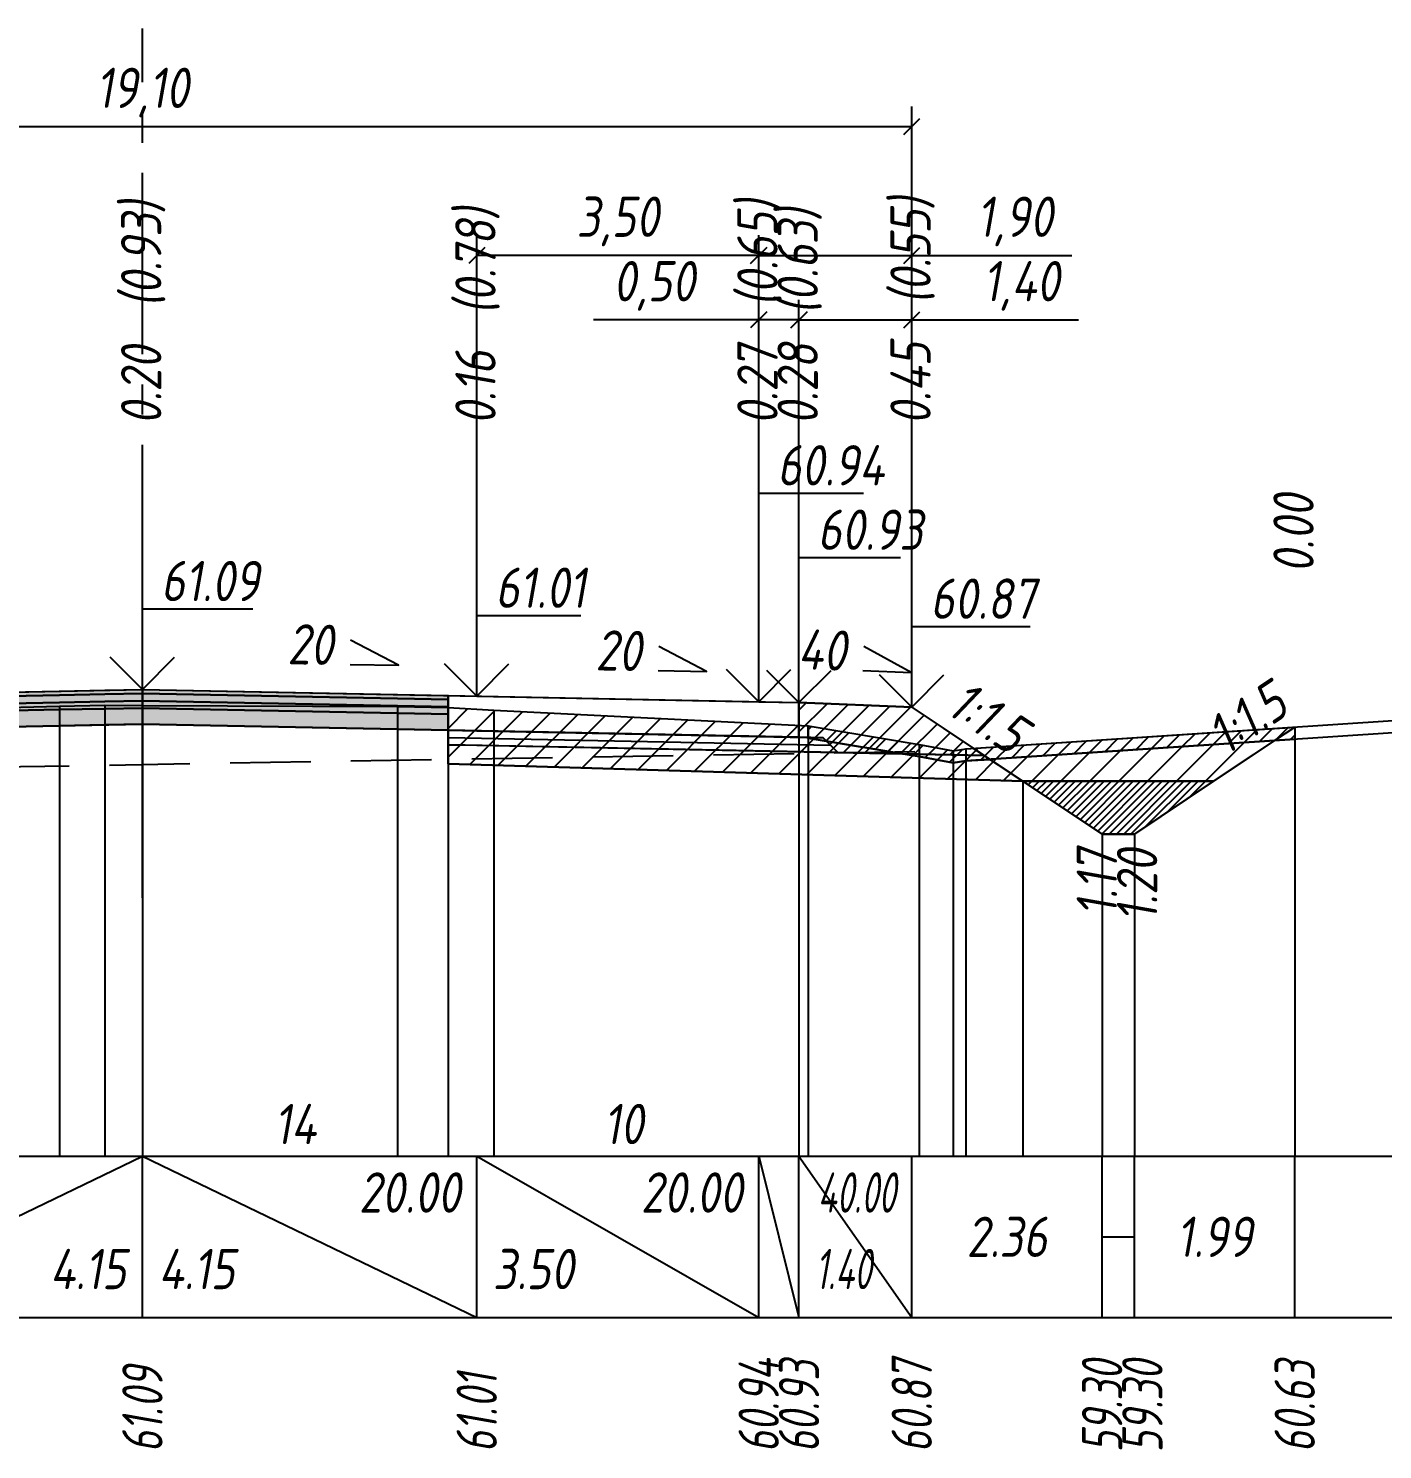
# Model space of a CAD drawing. Extents: x -717 to 1451, y -133302 to 233.
# Drawn here: x 152.4 to 236.4, y -54317.2 to -54229 of the extents above; entities that cross this region are included whole.
import ezdxf
from ezdxf.enums import TextEntityAlignment as Align

# ---------------------------------------------------------------- set-up
doc = ezdxf.new("R2010")
doc.units = 0
doc.linetypes.add('осевая2', pattern=[1.125, 0.75, -0.125, 0.125, -0.125])
doc.linetypes.add('штриховая', pattern=[0.75, 0.5, -0.25])
for name, color, linetype in [('Интерполированный поперечник', 2, 'Continuous'), ('Код_514', 1, 'Continuous'), ('Контур_0', 7, 'Continuous'), ('Контур_2521', 7, 'Continuous'), ('Контур_2564', 7, 'Continuous'), ('Контур_2660', 7, 'Continuous'), ('Контур_2665', 7, 'Continuous'), ('Контур_400', 7, 'Continuous'), ('Контур_508', 7, 'Continuous'), ('Контур_512', 7, 'Continuous'), ('Контур_513', 7, 'Continuous'), ('Контур_818', 7, 'Continuous'), ('Красный поперечник', 1, 'Continuous'), ('Объём_2501', 7, 'Continuous'), ('Объём_2564', 7, 'Continuous'), ('Объём_2650', 7, 'Continuous'), ('Объём_2660', 7, 'Continuous'), ('Объём_2661', 7, 'Continuous'), ('Объём_2662', 7, 'Continuous'), ('Объём_2663', 7, 'Continuous'), ('Объём_2664', 7, 'Continuous'), ('Объём_2665', 7, 'Continuous'), ('Объём_2666', 7, 'Continuous'), ('Объём_2667', 7, 'Continuous'), ('Объём_2668', 7, 'Continuous'), ('Объём_2669', 7, 'Continuous'), ('Объём_2675', 7, 'Continuous'), ('Объём_2753', 7, 'Continuous'), ('Ось', 1, 'осевая2'), ('Откосы', 7, 'Continuous'), ('Отметки покрытия', 7, 'Continuous'), ('Рабочие отметки', 7, 'Continuous'), ('Рабочие отметки доп.', 7, 'Continuous'), ('Слои выравнивания', 7, 'Continuous'), ('Таблица', 7, 'Continuous'), ('Уклоны проезжей части', 7, 'Continuous'), ('Черный поперечник', 3, 'Continuous')]:
    doc.layers.add(name, color=color, linetype=linetype)
for name, color, linetype, true_color in [('Контур_2540', 2, 'Continuous', 0xffff00), ('Контур_2560', 2, 'Continuous', 0xffff00), ('Контур_2561', 7, 'Continuous', 0xff8040), ('Контур_2562', 3, 'Continuous', 0x00ff00), ('Контур_2563', 7, 'Continuous', 0xff8000), ('Контур_2570', 7, 'Continuous', 0x80ff00), ('Контур_2725', 7, 'Continuous', 0x323232), ('Контур_2736', 4, 'Continuous', 0x00ffff), ('Контур_2737', 4, 'Continuous', 0x00ffff), ('Контур_2738', 4, 'Continuous', 0x00ffff), ('Контур_2739', 4, 'Continuous', 0x00ffff), ('Контур_2741', 4, 'Continuous', 0x00ffff), ('Контур_2742', 4, 'Continuous', 0x00ffff), ('Контур_2743', 4, 'Continuous', 0x00ffff), ('Контур_2744', 7, 'Continuous', 0xa4ffff), ('Контур_2745', 7, 'Continuous', 0xa4ffff), ('Контур_2747', 4, 'Continuous', 0x00ffff), ('Контур_2748', 4, 'Continuous', 0x00ffff), ('Контур_2749', 4, 'Continuous', 0x00ffff), ('Контур_2750', 4, 'Continuous', 0x00ffff), ('Контур_2751', 4, 'Continuous', 0x00ffff), ('Контур_2752', 4, 'Continuous', 0x00ffff), ('Контур_2760', 7, 'Continuous', 0x323232), ('Контур_2761', 7, 'Continuous', 0x323232), ('Контур_2762', 7, 'Continuous', 0x323232), ('Контур_2763', 7, 'Continuous', 0x323232), ('Контур_402', 7, 'Continuous', 0xff6464), ('Контур_703', 4, 'Continuous', 0x00ffff), ('Контур_705', 4, 'Continuous', 0x00ffff), ('Контур_707', 4, 'Continuous', 0x00ffff), ('Контур_720', 131, 'Continuous', 0xaaffff), ('Объём_2500', 7, 'Continuous', 0xc0c0c0), ('Объём_2520', 7, 'Continuous', 0x80ffff), ('Объём_2540', 2, 'Continuous', 0xffff00), ('Объём_2560', 2, 'Continuous', 0xffff00), ('Объём_2561', 7, 'Continuous', 0xff8040), ('Объём_2562', 3, 'Continuous', 0x00ff00), ('Объём_2563', 7, 'Continuous', 0xff8000), ('Объём_2570', 7, 'Continuous', 0x80ff00), ('Объём_2600', 7, 'Continuous', 0x808000), ('Объём_2620', 2, 'Continuous', 0xffff00), ('Объём_2746', 2, 'Continuous', 0xffff00)]:
    doc.layers.add(name, color=color, linetype=linetype, true_color=true_color)
doc.styles.get("Standard").update_dxf_attribs({"font": 'txt', "height": 2.5})
doc.styles.add('М', font='romand.shx', dxfattribs={"width": 0.8, "oblique": 10, "height": 2.5})
doc.dimstyles.new('ISO-25', dxfattribs={"dimtxt": 2.5, "dimasz": 2.5, "dimexe": 1.25, "dimexo": 0.625, "dimtad": 1, "dimtxsty": 'Standard', "dimcen": 2.5, "dimadec": 0, "dimazin": 0, "dimtfac": 1, "dimtmove": 0, "dimatfit": 3, "dimfxl": 1, "dimarcsym": 0})

# ---------------------------------------------------------------- blocks, each defined once
blk = doc.blocks.new('_Oblique')
at = {"color": 0, "linetype": 'ByBlock', "lineweight": -2}
blk.add_line((-0.5, -0.5), (0.5, 0.5), dxfattribs=at)
blk = doc.blocks.new('*D1298')
at = {"color": 0, "lineweight": -2, "transparency": 16777216}
for p, q in [((200.224, -54270.282), (200.224, -54245.842)), ((207.224, -54270.562), (207.224, -54245.842)), ((200.224, -54247.092), (207.224, -54247.092)), ((207.224, -54247.092), (217.565, -54247.092))]:
    blk.add_line(p, q, dxfattribs=at)
at = {"layer": 'Defpoints', "color": 0, "transparency": 16777216}
for p in [(207.224, -54247.092), (200.224, -54270.907), (207.224, -54271.187)]:
    blk.add_point(p, dxfattribs=at)
at = {"color": 0, "lineweight": -2, "transparency": 16777216, "rotation": 180}
blk.add_blockref('_Oblique', (200.224, -54247.092), dxfattribs=at)
at = {"color": 0, "lineweight": -2, "transparency": 16777216}
blk.add_blockref('_Oblique', (207.224, -54247.092), dxfattribs=at)
at = {"color": 0, "transparency": 16777216, "insert": (214.025, -54244.979), "char_height": 2.5, "width": 8.75, "attachment_point": 5, "style": 'М'}
blk.add_mtext('1,40', dxfattribs=at)
blk = doc.blocks.new('*D1300')
at = {"color": 0, "lineweight": -2, "transparency": 16777216}
for p, q in [((197.724, -54270.232), (197.724, -54245.842)), ((200.224, -54270.282), (200.224, -54245.842)), ((197.724, -54247.092), (187.473, -54247.092)), ((200.224, -54247.092), (197.724, -54247.092))]:
    blk.add_line(p, q, dxfattribs=at)
at = {"layer": 'Defpoints', "color": 0, "transparency": 16777216}
for p in [(200.224, -54247.092), (197.724, -54270.857), (200.224, -54270.907)]:
    blk.add_point(p, dxfattribs=at)
at = {"color": 0, "lineweight": -2, "transparency": 16777216, "rotation": 180}
blk.add_blockref('_Oblique', (197.724, -54247.092), dxfattribs=at)
at = {"color": 0, "lineweight": -2, "transparency": 16777216}
blk.add_blockref('_Oblique', (200.224, -54247.092), dxfattribs=at)
at = {"color": 0, "transparency": 16777216, "insert": (191.234, -54244.979), "char_height": 2.5, "width": 9.16667, "attachment_point": 5, "style": 'М'}
blk.add_mtext('0,50', dxfattribs=at)
blk = doc.blocks.new('*D1302')
at = {"color": 0, "lineweight": -2, "transparency": 16777216}
for p, q in [((180.224, -54269.882), (180.224, -54241.842)), ((197.724, -54270.232), (197.724, -54241.842)), ((197.724, -54243.092), (180.224, -54243.092))]:
    blk.add_line(p, q, dxfattribs=at)
at = {"layer": 'Defpoints', "color": 0, "transparency": 16777216}
for p in [(180.224, -54243.092), (180.224, -54270.507), (197.724, -54270.857)]:
    blk.add_point(p, dxfattribs=at)
at = {"color": 0, "lineweight": -2, "transparency": 16777216, "rotation": 180}
blk.add_blockref('_Oblique', (180.224, -54243.092), dxfattribs=at)
at = {"color": 0, "lineweight": -2, "transparency": 16777216}
blk.add_blockref('_Oblique', (197.724, -54243.092), dxfattribs=at)
at = {"color": 0, "transparency": 16777216, "insert": (188.974, -54240.979), "char_height": 2.5, "width": 9.58333, "attachment_point": 5, "style": 'М'}
blk.add_mtext('3,50', dxfattribs=at)
blk = doc.blocks.new('*D1303')
at = {"color": 0, "lineweight": -2, "transparency": 16777216}
for p, q in [((197.724, -54270.232), (197.724, -54241.842)), ((207.224, -54270.562), (207.224, -54241.842)), ((197.724, -54243.092), (207.224, -54243.092)), ((207.224, -54243.092), (217.166, -54243.092))]:
    blk.add_line(p, q, dxfattribs=at)
at = {"layer": 'Defpoints', "color": 0, "transparency": 16777216}
for p in [(197.724, -54243.092), (197.724, -54270.857), (207.224, -54271.187)]:
    blk.add_point(p, dxfattribs=at)
at = {"color": 0, "lineweight": -2, "transparency": 16777216, "rotation": 180}
blk.add_blockref('_Oblique', (197.724, -54243.092), dxfattribs=at)
at = {"color": 0, "lineweight": -2, "transparency": 16777216}
blk.add_blockref('_Oblique', (207.224, -54243.092), dxfattribs=at)
at = {"color": 0, "transparency": 16777216, "insert": (213.626, -54240.979), "char_height": 2.5, "width": 8.75, "attachment_point": 5, "style": 'М'}
blk.add_mtext('1,90', dxfattribs=at)
blk = doc.blocks.new('*D1305')
at = {"color": 0, "lineweight": -2, "transparency": 16777216}
for p, q in [((111.724, -54270.562), (111.724, -54233.842)), ((207.224, -54270.562), (207.224, -54233.842)), ((111.724, -54235.092), (207.224, -54235.092))]:
    blk.add_line(p, q, dxfattribs=at)
at = {"layer": 'Defpoints', "color": 0, "transparency": 16777216}
for p in [(207.224, -54235.092), (111.724, -54271.187), (207.224, -54271.187)]:
    blk.add_point(p, dxfattribs=at)
at = {"color": 0, "lineweight": -2, "transparency": 16777216, "rotation": 180}
blk.add_blockref('_Oblique', (111.724, -54235.092), dxfattribs=at)
at = {"color": 0, "lineweight": -2, "transparency": 16777216}
blk.add_blockref('_Oblique', (207.224, -54235.092), dxfattribs=at)
at = {"color": 0, "transparency": 16777216, "insert": (159.474, -54232.979), "char_height": 2.5, "width": 10.41667, "attachment_point": 5, "style": 'М'}
blk.add_mtext('19,10', dxfattribs=at)

msp = doc.modelspace()

# ---------------------------------------------------------------- hatches: boundary and pattern name
at = {"layer": 'Объём_2563'}
h = msp.add_hatch(dxfattribs=at)
h.set_pattern_fill('ANSI31', color=256, scale=0.3)
h.paths.add_polyline_path([(202.643, -54273.943), (201.724, -54273.024), (200.224, -54272.994), (200.224, -54270.844), (207.224, -54271.124), (211.724, -54274.124)])
at = {"layer": 'Объём_2570'}
h = msp.add_hatch(dxfattribs=at)
h.set_pattern_fill('ANSI31', color=256, scale=0.2)
h.paths.add_polyline_path([(230.995, -54273.112), (210.586, -54274.466), (209.799, -54274.58), (207.675, -54274.192), (200.8, -54273.042), (200.8, -54272.292), (207.675, -54273.442), (209.799, -54273.83), (210.586, -54273.716), (230.995, -54272.362)])
at = {"layer": 'Объём_2600'}
h = msp.add_hatch(dxfattribs=at)
h.set_pattern_fill('ANSI31', color=6, scale=0.4)
h.paths.add_polyline_path([(214.116, -54275.719), (178.441, -54274.648), (178.441, -54271.142), (181.293, -54271.323), (200.8, -54272.292), (200.8, -54273.042), (207.675, -54274.192), (209.799, -54274.58), (210.586, -54274.466), (229.746, -54273.195), (225.96, -54275.719)])
h = msp.add_hatch(dxfattribs=at)
h.set_pattern_fill('HONEY', color=5, scale=0.3)
h.paths.add_polyline_path([(229.746, -54273.195), (230.995, -54272.362), (230.995, -54273.112)])
at = {"layer": 'Объём_2620'}
h = msp.add_hatch(dxfattribs=at)
h.set_pattern_fill('ANSI31', color=2, scale=0.1)
h.paths.add_polyline_path([(214.116, -54275.719), (225.96, -54275.719), (221.038, -54279), (219.038, -54279)])
at = {"layer": 'Слои выравнивания'}
for color, points in [(2, [(134.374, -54270.531), (138.724, -54270.444), (154.331, -54270.132), (157.144, -54270.076), (159.474, -54270.029), (159.474, -54270.279), (157.144, -54270.326), (154.331, -54270.382), (138.724, -54270.694), (134.374, -54270.781)]), (3, [(134.374, -54270.781), (138.724, -54270.694), (154.331, -54270.382), (157.144, -54270.326), (159.474, -54270.279), (159.474, -54270.729), (157.144, -54270.776), (154.331, -54270.832), (138.724, -54271.144), (134.374, -54271.231)]), (2, [(159.474, -54270.029), (175.3, -54270.346), (178.441, -54270.409), (178.441, -54270.659), (175.3, -54270.596), (159.474, -54270.279)]), (3, [(159.474, -54270.279), (175.3, -54270.596), (178.441, -54270.659), (178.441, -54271.109), (175.3, -54271.046), (159.474, -54270.729)]), (4, [(134.374, -54271.231), (138.724, -54271.144), (154.331, -54270.832), (157.144, -54270.776), (159.474, -54270.729), (159.474, -54271.179), (157.144, -54271.226), (154.331, -54271.282), (138.724, -54271.594), (134.374, -54271.681)]), (5, [(134.374, -54271.681), (138.724, -54271.594), (154.331, -54271.282), (157.144, -54271.226), (159.474, -54271.179), (159.474, -54272.179), (157.144, -54272.226), (154.331, -54272.282), (138.724, -54272.594), (134.374, -54272.681)]), (4, [(159.474, -54270.729), (175.3, -54271.046), (178.441, -54271.109), (178.441, -54271.559), (175.3, -54271.496), (159.474, -54271.179)]), (5, [(159.474, -54271.179), (175.3, -54271.496), (178.441, -54271.559), (178.441, -54272.559), (175.3, -54272.496), (159.474, -54272.179)])]:
    msp.add_hatch(color=color, dxfattribs=at).paths.add_polyline_path(points)

# ---------------------------------------------------------------- linework, layer by layer
at = {"layer": 'Интерполированный поперечник', "linetype": 'штриховая', "ltscale": 10, "flags": 128}
msp.add_lwpolyline([(89.931, -54275.863), (209.799, -54273.83)], dxfattribs=at)
at = {"layer": 'Код_514'}
for p, q in [((138.724, -54309), (159.474, -54299)), ((159.474, -54309), (159.474, -54299)), ((159.474, -54299), (180.224, -54309)), ((180.224, -54309), (180.224, -54299)), ((180.224, -54299), (197.724, -54309)), ((197.724, -54309), (197.724, -54299)), ((197.724, -54299), (200.224, -54309)), ((200.224, -54309), (200.224, -54299)), ((200.224, -54299), (207.224, -54309)), ((207.224, -54309), (207.224, -54299)), ((219.038, -54309), (219.038, -54299)), ((221.038, -54309), (221.038, -54299)), ((230.995, -54309), (230.995, -54299)), ((219.038, -54304), (221.038, -54304))]:
    msp.add_line(p, q, dxfattribs=at)
at = {"layer": 'Контур_0', "flags": 128}
for points in [[(178.441, -54270.409), (200.224, -54270.844), (200.224, -54272.994), (178.441, -54272.559), (178.441, -54270.409), (178.441, -54270.409)], [(207.224, -54271.124), (211.064, -54273.684), (211.064, -54273.684), (211.064, -54273.684), (211.064, -54273.684), (211.064, -54273.684), (211.064, -54273.684), (211.064, -54273.684), (211.064, -54273.684), (211.064, -54273.684), (211.064, -54273.684), (211.064, -54273.684), (211.064, -54273.684), (211.064, -54273.684), (211.064, -54273.684), (219.038, -54279)], [(207.224, -54271.124), (211.064, -54273.684), (211.064, -54273.684), (211.064, -54273.684), (211.064, -54273.684), (211.064, -54273.684), (211.064, -54273.684), (211.064, -54273.684), (211.064, -54273.684), (211.064, -54273.684), (211.064, -54273.684), (211.064, -54273.684), (211.064, -54273.684), (211.064, -54273.684), (211.064, -54273.684), (219.038, -54279), (221.038, -54279), (230.995, -54272.362), (230.995, -54272.362), (230.995, -54272.362), (230.995, -54272.362), (230.995, -54272.362), (230.995, -54272.362), (230.995, -54272.362), (230.995, -54272.362), (230.995, -54272.362), (230.995, -54272.362), (230.995, -54272.362), (230.995, -54272.362), (230.995, -54272.362)], [(180.224, -54272.594), (201.724, -54273.024), (202.643, -54273.943), (178.441, -54273.459), (178.441, -54272.559), (180.224, -54272.594), (180.224, -54272.594)], [(200.224, -54272.994), (201.724, -54273.024), (202.643, -54273.943), (211.724, -54274.124)]]:
    msp.add_lwpolyline(points, dxfattribs=at)
at = {"layer": 'Контур_2521', "color": 250, "flags": 128}
msp.add_lwpolyline([(178.441, -54273.009), (202.184, -54273.483)], dxfattribs=at)
at = {"layer": 'Контур_2540', "flags": 128}
msp.add_lwpolyline([(180.224, -54273.494), (211.724, -54274.124), (214.116, -54275.719), (178.441, -54274.648), (178.441, -54273.459), (180.224, -54273.494), (180.224, -54273.494)], dxfattribs=at)
at = {"layer": 'Контур_2560', "flags": 128}
msp.add_lwpolyline([(200.224, -54270.844), (207.224, -54271.124), (207.224, -54271.124), (207.224, -54271.124)], dxfattribs=at)
at = {"layer": 'Контур_2561', "flags": 128}
msp.add_lwpolyline([(200.224, -54270.844), (200.224, -54270.844), (207.224, -54271.124), (207.224, -54271.124), (200.224, -54270.844)], dxfattribs=at)
at = {"layer": 'Контур_2562', "flags": 128}
msp.add_lwpolyline([(207.224, -54271.124), (207.224, -54271.124), (207.224, -54271.124), (207.224, -54271.124), (207.224, -54271.124)], dxfattribs=at)
at = {"layer": 'Контур_2563', "flags": 128}
msp.add_lwpolyline([(202.643, -54273.943), (201.724, -54273.024), (200.224, -54272.994), (200.224, -54270.844), (207.224, -54271.124), (211.724, -54274.124), (202.643, -54273.943), (202.643, -54273.943)], dxfattribs=at)
at = {"layer": 'Контур_2564', "flags": 128}
msp.add_lwpolyline([(200.224, -54270.844), (207.224, -54271.124)], dxfattribs=at)
at = {"layer": 'Контур_2570', "flags": 128}
msp.add_lwpolyline([(80, -54276.803), (89.931, -54276.613), (89.931, -54276.613), (98.821, -54275.342), (111.141, -54273.864), (111.141, -54273.114), (114.184, -54272.918), (134.374, -54271.586), (154.331, -54271.073), (157.144, -54271.011), (159.474, -54271.022), (175.3, -54271.096), (178.441, -54271.142), (181.293, -54271.323), (200.8, -54272.292), (200.8, -54273.042), (207.675, -54274.192), (209.799, -54274.58), (209.799, -54274.58), (210.586, -54274.466), (244.91, -54272.188), (244.918, -54272.188), (255.995, -54272.104)], dxfattribs=at)
at = {"layer": 'Контур_2660', "flags": 128}
msp.add_lwpolyline([(178.441, -54274.648), (214.116, -54275.719)], dxfattribs=at)
at = {"layer": 'Контур_2665', "flags": 128}
msp.add_lwpolyline([(207.224, -54271.124), (207.224, -54271.124)], dxfattribs=at)
at = {"layer": 'Контур_2725', "flags": 128}
msp.add_lwpolyline([(134.374, -54272.681), (138.724, -54272.594), (154.331, -54272.282), (157.144, -54272.226), (159.474, -54272.179), (175.3, -54272.496), (178.441, -54272.559)], dxfattribs=at)
at = {"layer": 'Контур_2736', "flags": 128}
for points in [[(207.224, -54271.124), (211.064, -54273.684)], [(211.064, -54273.684), (219.038, -54279)]]:
    msp.add_lwpolyline(points, dxfattribs=at)
at = {"layer": 'Контур_2737', "flags": 128}
msp.add_lwpolyline([(211.064, -54273.684), (211.064, -54273.684)], dxfattribs=at)
at = {"layer": 'Контур_2738', "flags": 128}
msp.add_lwpolyline([(211.064, -54273.684), (211.064, -54273.684)], dxfattribs=at)
at = {"layer": 'Контур_2739', "flags": 128}
msp.add_lwpolyline([(211.064, -54273.684), (211.064, -54273.684)], dxfattribs=at)
at = {"layer": 'Контур_2741', "flags": 128}
msp.add_lwpolyline([(230.995, -54272.362), (230.995, -54272.362)], dxfattribs=at)
at = {"layer": 'Контур_2742', "flags": 128}
msp.add_lwpolyline([(230.995, -54272.362), (230.995, -54272.362)], dxfattribs=at)
at = {"layer": 'Контур_2743', "flags": 128}
msp.add_lwpolyline([(230.995, -54272.362), (230.995, -54272.362)], dxfattribs=at)
at = {"layer": 'Контур_2744', "flags": 128}
msp.add_lwpolyline([(230.995, -54272.362), (230.995, -54272.362)], dxfattribs=at)
msp.add_lwpolyline([(230.995, -54272.362), (230.995, -54272.362)], dxfattribs=at)
msp.add_lwpolyline([(230.995, -54272.362), (230.995, -54272.362)], dxfattribs=at)
msp.add_lwpolyline([(230.995, -54272.362), (230.995, -54272.362)], dxfattribs=at)
msp.add_lwpolyline([(230.995, -54272.362), (230.995, -54272.362)], dxfattribs=at)
msp.add_lwpolyline([(230.995, -54272.362), (230.995, -54272.362)], dxfattribs=at)
at = {"layer": 'Контур_2745', "flags": 128}
msp.add_lwpolyline([(211.064, -54273.684), (211.064, -54273.684)], dxfattribs=at)
msp.add_lwpolyline([(211.064, -54273.684), (211.064, -54273.684)], dxfattribs=at)
msp.add_lwpolyline([(211.064, -54273.684), (211.064, -54273.684)], dxfattribs=at)
msp.add_lwpolyline([(211.064, -54273.684), (211.064, -54273.684)], dxfattribs=at)
msp.add_lwpolyline([(211.064, -54273.684), (211.064, -54273.684)], dxfattribs=at)
msp.add_lwpolyline([(211.064, -54273.684), (211.064, -54273.684)], dxfattribs=at)
at = {"layer": 'Контур_2747', "flags": 128}
msp.add_lwpolyline([(211.064, -54273.684), (211.064, -54273.684)], dxfattribs=at)
at = {"layer": 'Контур_2748', "flags": 128}
msp.add_lwpolyline([(211.064, -54273.684), (211.064, -54273.684)], dxfattribs=at)
at = {"layer": 'Контур_2749', "flags": 128}
msp.add_lwpolyline([(211.064, -54273.684), (211.064, -54273.684)], dxfattribs=at)
at = {"layer": 'Контур_2750', "flags": 128}
msp.add_lwpolyline([(230.995, -54272.362), (230.995, -54272.362)], dxfattribs=at)
at = {"layer": 'Контур_2751', "flags": 128}
msp.add_lwpolyline([(230.995, -54272.362), (230.995, -54272.362)], dxfattribs=at)
at = {"layer": 'Контур_2752', "flags": 128}
msp.add_lwpolyline([(230.995, -54272.362), (230.995, -54272.362)], dxfattribs=at)
at = {"layer": 'Контур_2760', "flags": 128}
msp.add_lwpolyline([(134.374, -54270.531), (138.724, -54270.444), (154.331, -54270.132), (157.144, -54270.076), (159.474, -54270.029), (175.3, -54270.346), (178.441, -54270.409)], dxfattribs=at)
at = {"layer": 'Контур_2761', "flags": 128}
msp.add_lwpolyline([(134.374, -54270.781), (138.724, -54270.694), (154.331, -54270.382), (157.144, -54270.326), (159.474, -54270.279), (175.3, -54270.596), (178.441, -54270.659)], dxfattribs=at)
at = {"layer": 'Контур_2762', "flags": 128}
msp.add_lwpolyline([(134.374, -54271.231), (138.724, -54271.144), (154.331, -54270.832), (157.144, -54270.776), (159.474, -54270.729), (175.3, -54271.046), (178.441, -54271.109)], dxfattribs=at)
at = {"layer": 'Контур_2763', "flags": 128}
msp.add_lwpolyline([(134.374, -54271.681), (138.724, -54271.594), (154.331, -54271.282), (157.144, -54271.226), (159.474, -54271.179), (175.3, -54271.496), (178.441, -54271.559)], dxfattribs=at)
at = {"layer": 'Контур_400', "flags": 128}
for points in [[(118.724, -54270.844), (121.224, -54270.794), (121.224, -54270.794), (121.224, -54270.794), (121.224, -54270.794), (121.224, -54270.794), (121.224, -54270.794), (138.724, -54270.444), (159.474, -54270.029)], [(159.474, -54270.029), (180.224, -54270.444), (197.724, -54270.794), (197.724, -54270.794), (197.724, -54270.794), (197.724, -54270.794), (197.724, -54270.794), (197.724, -54270.794), (200.224, -54270.844)]]:
    msp.add_lwpolyline(points, dxfattribs=at)
at = {"layer": 'Контур_402', "flags": 128}
msp.add_lwpolyline([(105, -54275.714), (134.374, -54274.832), (134.374, -54272.681), (159.474, -54272.179), (178.441, -54272.559), (178.441, -54274.648), (214.116, -54275.719)], dxfattribs=at)
at = {"layer": 'Контур_508', "flags": 128}
msp.add_lwpolyline([(105, -54275.714), (134.374, -54274.832), (134.374, -54272.681), (159.474, -54272.179), (178.441, -54272.559), (178.441, -54274.648), (214.116, -54275.719), (219.038, -54279), (221.038, -54279), (230.995, -54272.362)], dxfattribs=at)
at = {"layer": 'Контур_512', "flags": 128}
msp.add_lwpolyline([(178.441, -54274.648), (214.116, -54275.719), (219.038, -54279), (221.038, -54279), (230.995, -54272.362)], dxfattribs=at)
at = {"layer": 'Контур_513', "flags": 128}
msp.add_lwpolyline([(105, -54275.714), (134.374, -54274.832), (134.374, -54272.681), (159.474, -54272.179), (178.441, -54272.559), (178.441, -54274.648), (214.116, -54275.719), (219.038, -54279), (221.038, -54279), (230.995, -54272.362)], dxfattribs=at)
at = {"layer": 'Контур_703', "flags": 128}
msp.add_lwpolyline([(207.224, -54271.124), (211.064, -54273.684)], dxfattribs=at)
at = {"layer": 'Контур_705', "flags": 128}
msp.add_lwpolyline([(211.064, -54273.684), (211.064, -54273.684)], dxfattribs=at)
at = {"layer": 'Контур_707', "flags": 128}
msp.add_lwpolyline([(221.038, -54279), (230.995, -54272.362)], dxfattribs=at)
at = {"layer": 'Контур_720', "flags": 128}
msp.add_lwpolyline([(219.038, -54279), (221.038, -54279)], dxfattribs=at)
at = {"layer": 'Контур_818', "flags": 128}
msp.add_lwpolyline([(105, -54274.6), (111.141, -54273.864), (111.141, -54273.114), (114.184, -54272.918), (134.374, -54271.586), (154.331, -54271.073), (157.144, -54271.011), (159.474, -54271.022), (175.3, -54271.096), (178.441, -54271.142), (181.293, -54271.323), (200.8, -54272.292), (200.8, -54273.042), (207.675, -54274.192), (209.799, -54274.58), (209.799, -54274.58), (210.586, -54274.466), (230.995, -54273.112)], dxfattribs=at)
at = {"layer": 'Красный поперечник'}
for p, q in [((138.724, -54270.444), (159.474, -54270.029)), ((159.474, -54270.029), (180.224, -54270.444)), ((180.224, -54270.444), (197.724, -54270.794)), ((197.724, -54270.794), (200.224, -54270.844)), ((200.224, -54270.844), (207.224, -54271.124)), ((207.224, -54271.124), (219.038, -54279)), ((221.038, -54279), (230.995, -54272.362)), ((230.995, -54272.362), (230.995, -54299)), ((178.441, -54274.648), (178.441, -54299)), ((214.116, -54275.719), (214.116, -54299)), ((219.038, -54279), (219.038, -54299)), ((219.038, -54279), (221.038, -54279)), ((221.038, -54279), (221.038, -54299))]:
    msp.add_line(p, q, dxfattribs=at)
at = {"layer": 'Объём_2500', "flags": 128}
msp.add_lwpolyline([(178.441, -54270.409), (200.224, -54270.844), (200.224, -54272.994), (178.441, -54272.559), (178.441, -54270.409), (178.441, -54270.409)], dxfattribs=at)
at = {"layer": 'Объём_2501', "flags": 128}
for points in [[(118.724, -54270.844), (121.224, -54270.794), (121.224, -54270.794), (121.224, -54270.794), (121.224, -54270.794), (121.224, -54270.794), (121.224, -54270.794), (138.724, -54270.444), (159.474, -54270.029)], [(159.474, -54270.029), (180.224, -54270.444), (197.724, -54270.794), (197.724, -54270.794), (197.724, -54270.794), (197.724, -54270.794), (197.724, -54270.794), (197.724, -54270.794), (200.224, -54270.844)]]:
    msp.add_lwpolyline(points, dxfattribs=at)
at = {"layer": 'Объём_2520', "color": 250, "flags": 128}
msp.add_lwpolyline([(180.224, -54272.594), (201.724, -54273.024), (202.643, -54273.943), (178.441, -54273.459), (178.441, -54272.559), (180.224, -54272.594), (180.224, -54272.594)], dxfattribs=at)
at = {"layer": 'Объём_2540', "flags": 128}
msp.add_lwpolyline([(180.224, -54273.494), (211.724, -54274.124), (214.116, -54275.719), (178.441, -54274.648), (178.441, -54273.459), (180.224, -54273.494), (180.224, -54273.494)], dxfattribs=at)
at = {"layer": 'Объём_2560', "flags": 128}
msp.add_lwpolyline([(200.224, -54270.844), (207.224, -54271.124), (207.224, -54271.124), (207.224, -54271.124)], dxfattribs=at)
at = {"layer": 'Объём_2561', "flags": 128}
msp.add_lwpolyline([(200.224, -54270.844), (200.224, -54270.844), (207.224, -54271.124), (207.224, -54271.124), (200.224, -54270.844)], dxfattribs=at)
at = {"layer": 'Объём_2562', "flags": 128}
msp.add_lwpolyline([(207.224, -54271.124), (207.224, -54271.124), (207.224, -54271.124), (207.224, -54271.124), (207.224, -54271.124)], dxfattribs=at)
at = {"layer": 'Объём_2563', "color": 250, "flags": 128}
msp.add_lwpolyline([(202.643, -54273.943), (201.724, -54273.024), (200.224, -54272.994), (200.224, -54270.844), (207.224, -54271.124), (211.724, -54274.124), (202.643, -54273.943), (202.643, -54273.943)], dxfattribs=at)
at = {"layer": 'Объём_2564', "flags": 128}
msp.add_lwpolyline([(200.224, -54270.844), (207.224, -54271.124)], dxfattribs=at)
at = {"layer": 'Объём_2570', "flags": 128}
msp.add_lwpolyline([(230.995, -54273.112), (210.586, -54274.466), (209.799, -54274.58), (207.675, -54274.192), (200.8, -54273.042), (200.8, -54272.292), (207.675, -54273.442), (209.799, -54273.83), (210.586, -54273.716), (230.995, -54272.362), (230.995, -54273.112), (230.995, -54273.112)], dxfattribs=at)
at = {"layer": 'Объём_2600', "color": 5, "flags": 128}
msp.add_lwpolyline([(229.746, -54273.195), (230.995, -54272.362), (230.995, -54273.112), (229.746, -54273.195), (229.746, -54273.195)], dxfattribs=at)
at = {"layer": 'Объём_2620', "flags": 128}
msp.add_lwpolyline([(214.116, -54275.719), (225.96, -54275.719), (221.038, -54279), (219.038, -54279), (214.116, -54275.719), (214.116, -54275.719)], dxfattribs=at)
at = {"layer": 'Объём_2650', "color": 6, "flags": 128}
msp.add_lwpolyline([(214.116, -54275.719), (178.441, -54274.648), (178.441, -54271.142), (181.293, -54271.323), (200.8, -54272.292), (200.8, -54273.042), (207.675, -54274.192), (209.799, -54274.58), (210.586, -54274.466), (229.746, -54273.195), (225.96, -54275.719), (214.116, -54275.719), (214.116, -54275.719)], dxfattribs=at)
at = {"layer": 'Объём_2660', "flags": 128}
msp.add_lwpolyline([(178.441, -54274.648), (214.116, -54275.719)], dxfattribs=at)
at = {"layer": 'Объём_2661', "flags": 128}
msp.add_lwpolyline([(207.224, -54271.124), (211.064, -54273.684), (214.116, -54275.719)], dxfattribs=at)
at = {"layer": 'Объём_2662', "flags": 128}
msp.add_lwpolyline([(225.96, -54275.719), (230.995, -54272.362)], dxfattribs=at)
at = {"layer": 'Объём_2663', "flags": 128}
for points in [[(214.116, -54275.719), (219.038, -54279)], [(221.038, -54279), (225.96, -54275.719)]]:
    msp.add_lwpolyline(points, dxfattribs=at)
at = {"layer": 'Объём_2664', "flags": 128}
msp.add_lwpolyline([(219.038, -54279), (221.038, -54279)], dxfattribs=at)
at = {"layer": 'Объём_2665', "flags": 128}
msp.add_lwpolyline([(207.224, -54271.124), (207.224, -54271.124)], dxfattribs=at)
at = {"layer": 'Объём_2666', "flags": 128}
for points in [[(207.224, -54271.124), (211.064, -54273.684)], [(211.064, -54273.684), (214.116, -54275.719)]]:
    msp.add_lwpolyline(points, dxfattribs=at)
at = {"layer": 'Объём_2667', "flags": 128}
for points in [[(230.995, -54272.362), (230.995, -54272.362)], [(211.064, -54273.684), (211.064, -54273.684)]]:
    msp.add_lwpolyline(points, dxfattribs=at)
at = {"layer": 'Объём_2668', "flags": 128}
for points in [[(230.995, -54272.362), (230.995, -54272.362)], [(211.064, -54273.684), (211.064, -54273.684)]]:
    msp.add_lwpolyline(points, dxfattribs=at)
at = {"layer": 'Объём_2669', "flags": 128}
for points in [[(230.995, -54272.362), (230.995, -54272.362)], [(211.064, -54273.684), (211.064, -54273.684)]]:
    msp.add_lwpolyline(points, dxfattribs=at)
at = {"layer": 'Объём_2675', "flags": 128}
for points in [[(230.995, -54272.362), (230.995, -54272.362)], [(230.995, -54272.362), (230.995, -54272.362)], [(230.995, -54272.362), (230.995, -54272.362)], [(230.995, -54272.362), (230.995, -54272.362)], [(230.995, -54272.362), (230.995, -54272.362)], [(230.995, -54272.362), (230.995, -54272.362)], [(211.064, -54273.684), (211.064, -54273.684)], [(211.064, -54273.684), (211.064, -54273.684)], [(211.064, -54273.684), (211.064, -54273.684)], [(211.064, -54273.684), (211.064, -54273.684)], [(211.064, -54273.684), (211.064, -54273.684)], [(211.064, -54273.684), (211.064, -54273.684)]]:
    msp.add_lwpolyline(points, dxfattribs=at)
at = {"layer": 'Объём_2746', "flags": 128}
msp.add_lwpolyline([(212.087, -54274.366), (214.116, -54275.719), (178.441, -54274.648), (178.441, -54271.142), (181.293, -54271.323), (200.8, -54272.292), (200.8, -54273.042), (207.675, -54274.192), (209.799, -54274.58), (210.586, -54274.466), (212.087, -54274.366), (212.087, -54274.366)], dxfattribs=at)
at = {"layer": 'Объём_2753', "flags": 128}
msp.add_lwpolyline([(178.441, -54270.409), (178.441, -54270.409)], dxfattribs=at)
at = {"layer": 'Ось', "ltscale": 15}
msp.add_line((159.474, -54282.971), (159.474, -54229), dxfattribs=at)
at = {"layer": 'Откосы', "color": 1, "flags": 128}
for points in [[(172.363, -54268.47), (175.362, -54268.53), (172.393, -54266.97)], [(191.488, -54268.853), (194.487, -54268.913), (191.518, -54267.353)], [(204.188, -54268.857), (207.186, -54268.977), (204.248, -54267.358)]]:
    msp.add_lwpolyline(points, dxfattribs=at)
at = {"layer": 'Отметки покрытия', "color": 1}
for p, q in [((197.724, -54270.794), (197.724, -54257.844)), ((197.724, -54257.844), (204.224, -54257.844)), ((200.224, -54270.844), (200.224, -54261.844)), ((200.224, -54261.844), (206.524, -54261.844)), ((159.474, -54270.029), (159.474, -54265.029)), ((159.474, -54265.029), (166.324, -54265.029)), ((180.224, -54270.444), (180.224, -54265.444)), ((180.224, -54265.444), (186.674, -54265.444)), ((207.224, -54271.124), (207.224, -54266.124)), ((207.224, -54266.124), (214.574, -54266.124)), ((159.474, -54270.029), (157.474, -54268.029)), ((159.474, -54270.029), (161.474, -54268.029)), ((180.224, -54270.444), (178.224, -54268.444)), ((180.224, -54270.444), (182.224, -54268.444)), ((197.724, -54270.794), (195.724, -54268.794)), ((197.724, -54270.794), (199.724, -54268.794)), ((200.224, -54270.844), (198.224, -54268.844)), ((200.224, -54270.844), (202.224, -54268.844)), ((207.224, -54271.124), (205.224, -54269.124)), ((207.224, -54271.124), (209.224, -54269.124))]:
    msp.add_line(p, q, dxfattribs=at)
at = {"layer": 'Слои выравнивания'}
for p, q in [((159.474, -54270.029), (159.474, -54299)), ((178.441, -54270.409), (178.441, -54299)), ((200.224, -54270.844), (200.224, -54299))]:
    msp.add_line(p, q, dxfattribs=at)
at = {"layer": 'Слои выравнивания', "color": 2, "flags": 128}
for points in [[(134.374, -54270.531), (138.724, -54270.444), (154.331, -54270.132), (157.144, -54270.076), (159.474, -54270.029), (159.474, -54270.279), (157.144, -54270.326), (154.331, -54270.382), (138.724, -54270.694), (134.374, -54270.781)], [(159.474, -54270.029), (175.3, -54270.346), (178.441, -54270.409), (178.441, -54270.659), (175.3, -54270.596), (159.474, -54270.279)]]:
    msp.add_lwpolyline(points, close=True, dxfattribs=at)
at = {"layer": 'Слои выравнивания', "color": 3, "flags": 128}
for points in [[(134.374, -54270.781), (138.724, -54270.694), (154.331, -54270.382), (157.144, -54270.326), (159.474, -54270.279), (159.474, -54270.729), (157.144, -54270.776), (154.331, -54270.832), (138.724, -54271.144), (134.374, -54271.231)], [(159.474, -54270.279), (175.3, -54270.596), (178.441, -54270.659), (178.441, -54271.109), (175.3, -54271.046), (159.474, -54270.729)]]:
    msp.add_lwpolyline(points, close=True, dxfattribs=at)
at = {"layer": 'Слои выравнивания', "color": 4, "flags": 128}
for points in [[(134.374, -54271.231), (138.724, -54271.144), (154.331, -54270.832), (157.144, -54270.776), (159.474, -54270.729), (159.474, -54271.179), (157.144, -54271.226), (154.331, -54271.282), (138.724, -54271.594), (134.374, -54271.681)], [(159.474, -54270.729), (175.3, -54271.046), (178.441, -54271.109), (178.441, -54271.559), (175.3, -54271.496), (159.474, -54271.179)]]:
    msp.add_lwpolyline(points, close=True, dxfattribs=at)
at = {"layer": 'Слои выравнивания', "color": 5, "flags": 128}
for points in [[(134.374, -54271.681), (138.724, -54271.594), (154.331, -54271.282), (157.144, -54271.226), (159.474, -54271.179), (159.474, -54272.179), (157.144, -54272.226), (154.331, -54272.282), (138.724, -54272.594), (134.374, -54272.681)], [(159.474, -54271.179), (175.3, -54271.496), (178.441, -54271.559), (178.441, -54272.559), (175.3, -54272.496), (159.474, -54272.179)]]:
    msp.add_lwpolyline(points, close=True, dxfattribs=at)
at = {"layer": 'Таблица'}
for p, q in [((80, -54299), (255.995, -54299)), ((80, -54309), (255.995, -54309))]:
    msp.add_line(p, q, dxfattribs=at)
at = {"layer": 'Черный поперечник', "color": 7}
for p, q in [((154.331, -54271.073), (154.331, -54299)), ((157.144, -54271.011), (157.144, -54299)), ((159.474, -54271.022), (159.474, -54299)), ((175.3, -54271.096), (175.3, -54299)), ((178.441, -54271.142), (178.441, -54299)), ((181.293, -54271.323), (181.293, -54299)), ((200.8, -54272.292), (200.8, -54299)), ((207.675, -54273.442), (207.675, -54299)), ((209.799, -54273.83), (209.799, -54299)), ((210.586, -54273.716), (210.586, -54299))]:
    msp.add_line(p, q, dxfattribs=at)
at = {"layer": 'Черный поперечник', "flags": 128}
msp.add_lwpolyline([(80, -54276.053), (89.931, -54275.863), (98.821, -54274.592), (111.141, -54273.114), (114.184, -54272.918), (134.374, -54271.586), (154.331, -54271.073), (157.144, -54271.011), (159.474, -54271.022), (175.3, -54271.096), (178.441, -54271.142), (181.293, -54271.323), (200.8, -54272.292), (207.675, -54273.442), (209.799, -54273.83), (210.586, -54273.716), (244.91, -54271.438), (244.918, -54271.438), (255.995, -54271.354)], dxfattribs=at)

# ---------------------------------------------------------------- texts
at = {"layer": 'Код_514', "style": 'М', "oblique": 10}
for s, width, p in [('20.00', 0.8, (179.224, -54300)), ('20.00', 0.8, (196.724, -54300)), ('40.00', 0.6, (206.224, -54300))]:
    msp.add_text(s, height=2.5, dxfattribs=dict(at, width=width)).set_placement(p, align=Align.TOP_RIGHT)
at = {"layer": 'Код_514', "style": 'М', "oblique": 10, "width": 0.8}
for s, p in [('2.36', (213.131, -54304)), ('1.99', (226.017, -54304))]:
    msp.add_text(s, height=2.5, dxfattribs=at).set_placement(p, align=Align.MIDDLE_CENTER)
msp.add_text('4.15', height=2.5, dxfattribs=at).set_placement((158.474, -54308), align=Align.BOTTOM_RIGHT)
at = {"layer": 'Код_514', "style": 'М', "oblique": 10}
for s, width, p in [('4.15', 0.8, (160.474, -54308)), ('3.50', 0.8, (181.224, -54308)), ('1.40', 0.6, (201.224, -54308))]:
    msp.add_text(s, height=2.5, dxfattribs=dict(at, width=width)).set_placement(p, align=Align.BOTTOM_LEFT)
at = {"layer": 'Код_514', "style": 'М', "oblique": 10, "width": 0.7}
for s, p in [('60.94', (197.724, -54317.382)), ('60.93', (200.224, -54317.382)), ('60.87', (207.224, -54317.382)), ('59.30', (219.038, -54317.382)), ('59.30', (221.538, -54317.382)), ('60.63', (230.995, -54317.382)), ('61.09', (159.474, -54317.382)), ('61.01', (180.224, -54317.382))]:
    msp.add_text(s, height=2.5, rotation=90, dxfattribs=at).set_placement(p, align=Align.MIDDLE_LEFT)
at = {"layer": 'Отметки покрытия', "color": 1, "style": 'М', "oblique": 10, "width": 0.8}
for s, p in [('60.94', (198.865, -54258.113)), ('60.93', (201.365, -54262.113)), ('61.09', (160.615, -54265.298)), ('61.01', (181.365, -54265.713)), ('60.87', (208.365, -54266.393))]:
    msp.add_text(s, height=2.5, dxfattribs=at).set_placement(p, align=Align.BOTTOM_LEFT)
at = {"layer": 'Рабочие отметки', "color": 1, "style": 'М', "oblique": 10, "width": 0.8}
for s, p in [('0.45', (207.146, -54253.594)), ('0.20', (159.396, -54253.594)), ('0.16', (180.146, -54253.594)), ('0.27', (197.646, -54253.594)), ('0.28', (200.146, -54253.594)), ('0.00', (230.917, -54262.793))]:
    msp.add_text(s, height=2.5, rotation=90, dxfattribs=at).set_placement(p, align=Align.MIDDLE_LEFT)
for s, p in [('1.17', (218.71, -54279.931)), ('1.20', (221.21, -54279.931))]:
    msp.add_text(s, height=2.5, rotation=90, dxfattribs=at).set_placement(p, align=Align.MIDDLE_RIGHT)
at = {"layer": 'Рабочие отметки доп.', "color": 1, "style": 'М', "oblique": 10, "width": 0.8}
for s, p in [('(0.65)', (197.646, -54246.244)), ('(0.55)', (207.146, -54246.094)), ('(0.93)', (159.396, -54246.294)), ('(0.78)', (180.146, -54246.744)), ('(0.63)', (200.146, -54246.733))]:
    msp.add_text(s, height=2.5, rotation=90, dxfattribs=at).set_placement(p, align=Align.MIDDLE_LEFT)
at = {"layer": 'Слои выравнивания', "style": 'М', "oblique": 10, "width": 0.8}
for s, p in [('14', (168.958, -54299)), ('10', (189.333, -54299))]:
    msp.add_text(s, height=2.5, dxfattribs=at).set_placement(p, align=Align.BOTTOM_CENTER)
at = {"layer": 'Уклоны проезжей части', "color": 1, "style": 'М', "oblique": 10, "width": 0.8}
for s, rotation, p in [('20', 358.85423, (169.869, -54269.237)), ('20', 358.85423, (188.994, -54269.619)), ('40', 357.70938, (201.597, -54269.573)), ('1:1.5', 33.69007, (229.165, -54273.448)), ('1:1.5', 326.30994, (210.883, -54273.43))]:
    msp.add_text(s, height=2.5, rotation=rotation, dxfattribs=at).set_placement(p, align=Align.BOTTOM_CENTER)

# ---------------------------------------------------------------- dimensions: what is measured, and where the dimension line sits
at = {"color": 5}
dim = msp.add_linear_dim(base=(207.224, -54235.092), p1=(111.724, -54271.187), p2=(207.224, -54271.187), angle=180, dimstyle='ISO-25', override={"dimasz": 1, "dimlfac": 0.2, "dimzin": 0, "dimtxsty": 'М', "dimblk1": 'Oblique', "dimblk2": 'Oblique', "dimsah": 1}, dxfattribs=at)
dim.commit()
dim.dimension.update_dxf_attribs({"geometry": '*D1305', "text_midpoint": (159.474, -54232.979)})
dim = msp.add_linear_dim(base=(180.224, -54243.092), p1=(197.724, -54270.857), p2=(180.224, -54270.507), dimstyle='ISO-25', override={"dimasz": 1, "dimlfac": 0.2, "dimzin": 0, "dimtxsty": 'М', "dimblk1": 'Oblique', "dimblk2": 'Oblique', "dimsah": 1}, dxfattribs=at)
dim.commit()
dim.dimension.update_dxf_attribs({"geometry": '*D1302', "text_midpoint": (188.974, -54240.979)})
dim = msp.add_linear_dim(base=(197.724, -54243.092), p1=(207.224, -54271.187), p2=(197.724, -54270.857), dimstyle='ISO-25', override={"dimasz": 1, "dimlfac": 0.2, "dimzin": 0, "dimtxsty": 'М', "dimblk1": 'Oblique', "dimblk2": 'Oblique', "dimsah": 1}, dxfattribs=at)
dim.commit()
dim.dimension.update_dxf_attribs({"geometry": '*D1303', "text_midpoint": (213.626, -54243.092), "dimtype": 160})
for base, p1, p2, picture, middle in [((200.224, -54247.092), (197.724, -54270.857), (200.224, -54270.907), '*D1300', (191.234, -54247.092)), ((207.224, -54247.092), (200.224, -54270.907), (207.224, -54271.187), '*D1298', (214.025, -54247.092))]:
    dim = msp.add_linear_dim(base=base, p1=p1, p2=p2, angle=180, dimstyle='ISO-25', override={"dimasz": 1, "dimlfac": 0.2, "dimzin": 0, "dimtxsty": 'М', "dimblk1": 'Oblique', "dimblk2": 'Oblique', "dimsah": 1}, dxfattribs=at)
    dim.commit()
    dim.dimension.update_dxf_attribs({"geometry": picture, "text_midpoint": middle, "dimtype": 160})

doc.saveas('drawing.dxf')
